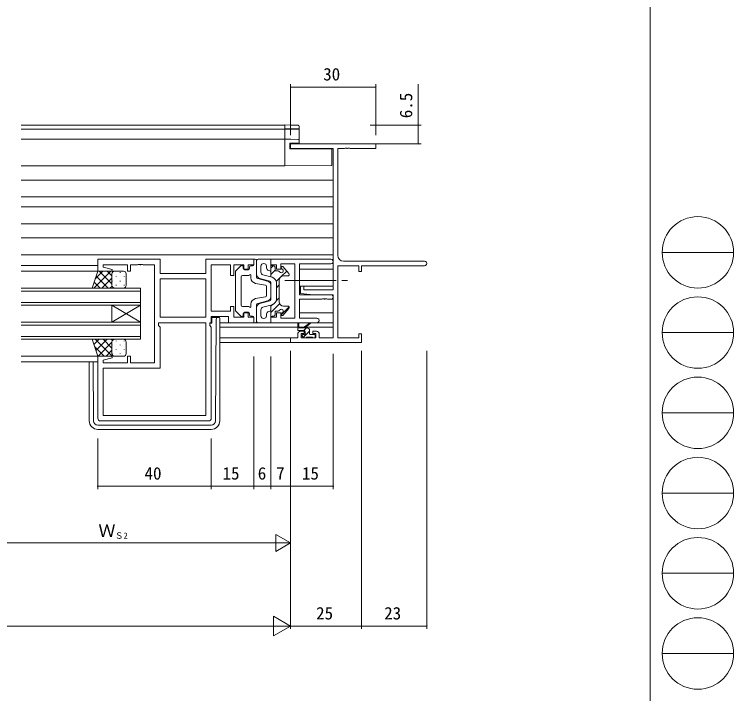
# Model space of a CAD drawing. Units: millimetres, scale not verified. Extents: x -567 to 567, y -403 to 403.
# Drawn here: x 313.1 to 566.7, y -239.4 to 0 of the extents above; entities that cross this region are included whole.
import ezdxf
from ezdxf.enums import TextEntityAlignment as Align

# ---------------------------------------------------------------- set-up
doc = ezdxf.new("R2010")
doc.units = ezdxf.units.MM
doc.header["$LTSCALE"] = 2
doc.linetypes.add('CHAIN2', pattern=[12, 9, -1, 1, -1])
for name, color, linetype, lineweight in [('0-1_USER1', 6, 'Continuous', 9), ('0-2_YKK_ZWAK', 2, 'Continuous', 9), ('0-3_YKK_11', 4, 'Continuous', 9), ('0-4_YKK_12', 7, 'Continuous', 9), ('0-5_YKK_13', 7, 'Continuous', 9)]:
    doc.layers.add(name, color=color, linetype=linetype, lineweight=lineweight)
doc.styles.add('ＭＳ ゴシック', font='')
doc.styles.get('ＭＳ ゴシック').set_extended_font_data('MS Gothic')

msp = doc.modelspace()

# ---------------------------------------------------------------- linework, layer by layer
at = {"layer": '0-1_USER1'}
for p, q in [((410.519, -42.603), (410.519, -24.603)), ((440.519, -42.603), (440.519, -24.603)), ((410.519, -25.603), (440.519, -25.603)), ((438.519, -39.103), (456.519, -39.103)), ((438.519, -45.603), (456.519, -45.603)), ((410.519, -118.603), (410.519, -216.603)), ((410.519, -118.603), (410.519, -216.603)), ((435.519, -118.603), (435.519, -216.603)), ((435.519, -118.603), (435.519, -216.603)), ((458.519, -118.603), (458.519, -216.603)), ((397.519, -120.603), (397.519, -167.301)), ((403.519, -120.603), (403.519, -167.301)), ((403.519, -120.603), (403.519, -167.301)), ((410.519, -120.603), (410.519, -167.301)), ((425.519, -119.603), (425.519, -167.301)), ((410.519, -137.603), (410.519, -167.301)), ((342.519, -149.459), (342.519, -167.301)), ((382.519, -149.459), (382.519, -167.301)), ((382.519, -149.459), (382.519, -167.301)), ((397.519, -149.459), (397.519, -167.301)), ((410.519, -148.301), (410.519, -187.301)), ((382.519, -166.301), (342.519, -166.301)), ((397.519, -166.301), (382.519, -166.301)), ((403.519, -166.301), (397.519, -166.301)), ((410.519, -166.301), (403.519, -166.301)), ((410.519, -166.301), (425.519, -166.301)), ((410.519, -186.301), (405.323, -183.301)), ((405.323, -183.301), (405.323, -189.301)), ((404.519, -186.301), (291.519, -186.301)), ((410.519, -186.301), (400.126, -186.301)), ((410.519, -186.301), (405.323, -189.301)), ((410.519, -215.603), (404.457, -212.103)), ((404.457, -212.103), (404.457, -219.103)), ((-62.481, -215.603), (403.519, -215.603)), ((410.519, -215.603), (398.394, -215.603)), ((410.519, -215.603), (404.457, -219.103)), ((410.519, -215.603), (435.519, -215.603)), ((435.519, -215.603), (458.519, -215.603))]:
    msp.add_line(p, q, dxfattribs=at)
msp.add_lwpolyline([(455.519, -45.603), (455.519, -39.103), (455.519, -24.603)], dxfattribs=at)
for centre, start, end in [((410.519, -25.603), 0, 180), ((410.519, -25.603), 180, 0), ((440.519, -25.603), 0, 180), ((440.519, -25.603), 180, 0), ((455.519, -39.103), 90, 270), ((455.519, -39.103), 270, 90), ((455.519, -45.603), 90, 270), ((455.519, -45.603), 270, 90), ((342.519, -166.301), 0, 180), ((342.519, -166.301), 180, 0), ((382.519, -166.301), 0, 180), ((382.519, -166.301), 0, 180), ((382.519, -166.301), 180, 0), ((382.519, -166.301), 180, 0), ((397.519, -166.301), 0, 180), ((397.519, -166.301), 0, 180), ((397.519, -166.301), 180, 0), ((397.519, -166.301), 180, 0), ((403.519, -166.301), 0, 180), ((403.519, -166.301), 0, 180), ((403.519, -166.301), 180, 0), ((403.519, -166.301), 180, 0), ((410.519, -166.301), 0, 180), ((410.519, -166.301), 0, 180), ((410.519, -166.301), 180, 0), ((410.519, -166.301), 180, 0), ((425.519, -166.301), 0, 180), ((425.519, -166.301), 180, 0), ((435.519, -215.603), 0, 180), ((435.519, -215.603), 0, 180), ((458.519, -215.603), 0, 180), ((435.519, -215.603), 180, 0), ((435.519, -215.603), 180, 0), ((458.519, -215.603), 180, 0)]:
    msp.add_arc(centre, 0.106, start, end, dxfattribs=at)
at = {"layer": '0-2_YKK_ZWAK'}
for p, q in [((408.519, -39.103), (315.519, -39.103)), ((408.519, -40.503), (315.519, -40.503)), ((408.519, -39.103), (408.519, -53.403)), ((408.519, -44.003), (315.519, -44.003)), ((408.519, -53.403), (315.519, -53.403)), ((425.519, -58.403), (315.519, -58.403)), ((425.519, -64.357), (315.519, -64.357)), ((425.519, -67.85), (315.519, -67.85)), ((425.519, -73.803), (315.519, -73.803)), ((425.519, -78.803), (315.519, -78.803)), ((425.519, -84.803), (315.519, -84.803)), ((342.519, -88.503), (315.519, -88.503)), ((343.019, -90.503), (315.519, -90.503)), ((413.649, -89.803), (425.519, -89.803)), ((413.649, -95.757), (425.519, -95.757)), ((357.519, -96.503), (315.519, -96.503)), ((357.519, -97.503), (315.519, -97.503)), ((357.519, -96.503), (357.519, -102.503)), ((357.519, -101.503), (315.519, -101.503)), ((357.519, -102.503), (315.519, -102.503)), ((347.519, -102.503), (347.519, -108.503)), ((357.519, -102.503), (347.519, -108.503)), ((357.519, -108.503), (347.519, -102.503)), ((357.519, -102.503), (357.519, -108.503)), ((413.649, -105.203), (425.519, -105.203)), ((357.519, -108.503), (315.519, -108.503)), ((357.519, -108.503), (357.519, -114.503)), ((357.519, -109.503), (315.519, -109.503)), ((385.519, -110.203), (413.019, -110.203)), ((413.47, -110.203), (415.275, -110.203)), ((415.869, -110.203), (425.519, -110.203)), ((357.519, -113.503), (315.519, -113.503)), ((385.519, -113.973), (410.819, -113.973)), ((357.519, -114.503), (315.519, -114.503)), ((385.519, -115.603), (410.819, -115.603)), ((343.019, -120.503), (315.519, -120.503)), ((342.519, -122.503), (315.519, -122.503))]:
    msp.add_line(p, q, dxfattribs=at)
at = {"layer": '0-3_YKK_11'}
for p, q in [((408.519, -40.072), (408.519, -39.272)), ((408.519, -40.072), (408.519, -40.372)), ((408.519, -40.372), (410.571, -40.337)), ((408.519, -40.498), (408.519, -40.798)), ((413.205, -40.333), (413.224, -40.338)), ((413.519, -40.038), (413.519, -39.402)), ((413.519, -40.128), (413.519, -40.038)), ((413.519, -44.385), (413.519, -40.128)), ((408.519, -43.703), (408.519, -40.798)), ((408.519, -43.703), (408.519, -44.003)), ((408.519, -52.803), (408.519, -44.303)), ((410.545, -45.398), (413.519, -45.346)), ((413.224, -44.085), (410.547, -44.039)), ((413.519, -45.346), (413.519, -44.385)), ((410.219, -47.403), (425.019, -47.532)), ((425.019, -52.659), (425.019, -47.532)), ((408.519, -52.803), (408.519, -53.403)), ((391.174, -90.356), (392.974, -88.641)), ((396.519, -88.603), (397.019, -88.603)), ((397.519, -88.103), (397.519, -86.303)), ((397.519, -86.303), (398.019, -86.303)), ((398.519, -86.803), (398.519, -91.643)), ((398.519, -92.617), (398.519, -86.803)), ((399.019, -86.303), (403.519, -86.303)), ((403.519, -86.303), (403.519, -92.553)), ((403.519, -89.396), (404.311, -88.603)), ((404.019, -88.603), (404.519, -88.603)), ((347.15, -90.503), (341.15, -96.503)), ((344.322, -90.503), (341.617, -93.208)), ((347.519, -95.023), (342.999, -90.503)), ((347.519, -92.195), (345.827, -90.503)), ((347.609, -91.089), (347.609, -91.123)), ((351.519, -90.503), (348.519, -90.503)), ((350.439, -90.923), (350.439, -91.123)), ((391.019, -90.718), (391.019, -104.289)), ((393.819, -89.003), (393.819, -89.503)), ((394.319, -90.003), (395.519, -90.003)), ((396.019, -89.103), (396.019, -89.503)), ((400.019, -88.803), (400.019, -90.87)), ((402.019, -88.803), (402.019, -89.324)), ((402.767, -90.292), (403.145, -90.39)), ((403.519, -91.641), (405.019, -90.141)), ((405.019, -89.103), (405.019, -90.403)), ((406.128, -90.403), (405.019, -90.403)), ((407.209, -92.441), (409.141, -90.509)), ((407.219, -89.103), (407.219, -89.312)), ((409.896, -91.375), (407.745, -88.906)), ((346.17, -96.503), (341.932, -92.265)), ((347.519, -92.964), (343.979, -96.503)), ((347.519, -91.503), (347.519, -95.503)), ((347.519, -91.503), (347.519, -95.503)), ((349.024, -92.338), (349.024, -92.538)), ((351.854, -92.338), (351.854, -92.538)), ((352.519, -95.503), (352.519, -91.503)), ((393.019, -92.503), (393.019, -102.503)), ((395.919, -92.003), (393.519, -92.003)), ((396.519, -92.003), (396.519, -92.834)), ((402.396, -94.011), (398.893, -93.101)), ((403.145, -94.006), (399.641, -93.095)), ((404.022, -92.684), (400.767, -91.838)), ((405.47, -94.18), (406.756, -92.893)), ((406.519, -93.703), (406.519, -101.303)), ((408.019, -92.203), (409.519, -92.203)), ((409.746, -92.149), (409.964, -91.93)), ((343.342, -96.503), (341.224, -94.386)), ((347.552, -95.759), (346.807, -96.503)), ((347.609, -93.953), (347.609, -94.153)), ((349.024, -95.368), (349.024, -95.568)), ((350.439, -93.953), (350.439, -94.153)), ((351.854, -95.368), (351.854, -95.568)), ((401.608, -95.429), (398.161, -94.802)), ((402.019, -99.086), (402.019, -95.921)), ((403.519, -94.49), (403.519, -100.517)), ((403.519, -99.543), (403.519, -95.463)), ((405.519, -100.387), (405.519, -94.62)), ((405.519, -96.376), (406.519, -95.376)), ((348.519, -96.503), (351.519, -96.503)), ((401.608, -99.578), (398.161, -100.205)), ((402.396, -100.995), (398.893, -101.906)), ((403.145, -101.001), (399.641, -101.911)), ((405.439, -100.946), (406.519, -99.866)), ((395.919, -103.003), (393.519, -103.003)), ((396.519, -103.003), (396.519, -102.172)), ((398.519, -102.39), (398.519, -108.203)), ((398.519, -108.203), (398.519, -103.363)), ((404.022, -102.322), (400.767, -103.169)), ((403.519, -105.111), (406.67, -101.96)), ((403.519, -102.866), (404.078, -102.307)), ((403.519, -108.703), (403.519, -102.453)), ((407.219, -105.901), (409.988, -103.132)), ((409.896, -103.632), (407.745, -106.1)), ((408.019, -102.803), (409.519, -102.803)), ((391.174, -104.651), (392.974, -106.365)), ((393.819, -106.003), (393.819, -105.503)), ((394.319, -105.003), (395.519, -105.003)), ((396.019, -105.903), (396.019, -105.503)), ((396.519, -106.403), (397.019, -106.403)), ((400.019, -106.203), (400.019, -104.136)), ((402.019, -106.203), (402.019, -105.683)), ((402.767, -104.715), (403.145, -104.617)), ((404.019, -106.403), (404.519, -106.403)), ((405.019, -105.903), (405.019, -104.603)), ((406.128, -104.603), (405.019, -104.603)), ((407.219, -105.903), (407.219, -105.694)), ((382.719, -108.803), (382.015, -108.803)), ((382.719, -108.803), (382.719, -106.803)), ((382.719, -106.803), (384.019, -106.803)), ((384.019, -106.803), (384.319, -106.803)), ((384.03, -143.315), (384.311, -107.803)), ((384.311, -107.803), (384.319, -106.803)), ((384.319, -106.803), (385.219, -106.803)), ((385.519, -107.103), (385.519, -107.803)), ((385.519, -107.803), (385.519, -143.303)), ((403.019, -108.703), (385.519, -108.703)), ((397.519, -106.903), (397.519, -108.703)), ((397.519, -108.703), (398.019, -108.703)), ((399.019, -108.703), (403.519, -108.703)), ((414.919, -110.473), (417.137, -108.791)), ((417.945, -108.703), (425.519, -108.703)), ((413.019, -111.173), (413.019, -109.174)), ((416.219, -110.473), (413.019, -110.473)), ((413.319, -109.347), (413.517, -110.473)), ((415.319, -111.473), (413.319, -111.473)), ((415.117, -111.473), (416.117, -110.473)), ((415.519, -110.473), (417.338, -109.072)), ((417.219, -112.573), (417.219, -111.473)), ((415.107, -113.885), (414.607, -113.385)), ((414.819, -112.873), (415.158, -112.873)), ((415.028, -113.807), (415.748, -113.087)), ((415.919, -113.973), (415.319, -113.973)), ((415.619, -112.412), (415.619, -111.773)), ((415.833, -113.003), (417.219, -111.617)), ((418.219, -113.773), (416.119, -113.773)), ((417.519, -112.873), (418.919, -112.873)), ((418.919, -113.973), (418.419, -113.973)), ((419.219, -113.173), (419.219, -113.673)), ((342.942, -114.503), (341.124, -116.321)), ((347.55, -120.503), (341.55, -114.503)), ((345.77, -114.503), (341.832, -118.442)), ((347.519, -115.583), (342.599, -120.503)), ((347.519, -117.643), (344.379, -114.503)), ((347.673, -114.969), (347.207, -114.503)), ((347.519, -119.503), (347.519, -115.503)), ((347.519, -119.503), (347.519, -115.503)), ((347.609, -116.653), (347.609, -116.453)), ((348.519, -114.503), (351.519, -114.503)), ((349.024, -115.238), (349.024, -115.038)), ((350.439, -116.653), (350.439, -116.453)), ((351.854, -115.238), (351.854, -115.038)), ((352.519, -115.503), (352.519, -119.503)), ((344.722, -120.503), (341.417, -117.198)), ((347.519, -118.412), (345.427, -120.503)), ((349.024, -118.268), (349.024, -118.068)), ((351.854, -118.268), (351.854, -118.068)), ((347.609, -119.683), (347.609, -119.483)), ((348.283, -120.475), (348.255, -120.503)), ((351.519, -120.503), (348.519, -120.503)), ((350.439, -119.683), (350.439, -119.483)), ((339.519, -122.503), (339.519, -143.303)), ((341.007, -143.315), (340.843, -122.503)), ((382.53, -144.803), (342.507, -144.803)), ((342.519, -146.303), (382.519, -146.303))]:
    msp.add_line(p, q, dxfattribs=at)
at = {"layer": '0-3_YKK_11', "linetype": 'CHAIN2'}
msp.add_line((408.519, -93.803), (432.506, -93.803), dxfattribs=at)
at = {"layer": '0-3_YKK_11'}
for points in [[(410.571, -39.009), (408.519, -38.972), (408.519, -39.272)], [(413.224, -40.417), (408.519, -40.498), (408.519, -40.372)], [(410.571, -39.009), (411.091, -39.019), (411.59, -39.03), (412.049, -39.043), (412.451, -39.056), (412.78, -39.069), (413.024, -39.081), (413.174, -39.092)], [(410.571, -40.337), (411.052, -40.33), (411.515, -40.324), (411.947, -40.32), (412.333, -40.318), (412.661, -40.319), (412.921, -40.322), (413.104, -40.326), (413.205, -40.333)], [(413.199, -39.094), (413.319, -39.118), (413.456, -39.218), (413.519, -39.402)], [(413.519, -40.128), (413.513, -40.184), (413.496, -40.238), (413.469, -40.287), (413.433, -40.331), (413.388, -40.367), (413.337, -40.394), (413.282, -40.411), (413.224, -40.417)], [(410.547, -44.039), (408.519, -44.003), (408.519, -44.303)], [(410.219, -47.403), (410.219, -45.403), (410.545, -45.398)], [(408.519, -53.403), (425.019, -53.259), (425.019, -52.659)], [(348.519, -96.503), (340.519, -96.503), (342.519, -90.503), (348.519, -90.503)], [(348.519, -114.503), (340.519, -114.503), (342.519, -120.503), (348.519, -120.503)]]:
    msp.add_lwpolyline(points, dxfattribs=at)
for centre, radius, start, end in [((413.219, -40.038), 0.3, 270.99554, 359.99574), ((413.219, -44.385), 0.3, 0, 89), ((393.319, -89.003), 0.5, 0, 133.60282), ((396.519, -89.103), 0.5, 90, 180), ((397.019, -88.103), 0.5, 270, 0), ((398.019, -86.803), 0.5, 0, 90), ((399.019, -86.803), 0.5, 90, 180), ((401.019, -88.803), 1, 0, 180), ((404.019, -88.103), 0.5, 180, 270), ((404.519, -89.103), 0.5, 0, 90), ((348.519, -91.503), 1, 90.0001, 180.0001), ((348.519, -91.503), 1, 90.0001, 180.0001), ((351.519, -91.503), 1, 0.0001, 90.0001), ((391.519, -90.718), 0.5, 133.60282, 180), ((394.319, -89.503), 0.5, 180, 270), ((395.519, -89.503), 0.5, 270, 0), ((401.019, -90.87), 1, 180, 255.42578), ((403.019, -89.324), 1, 180, 255.42578), ((403.019, -90.874), 0.5, 0, 75.42578), ((406.128, -90.903), 0.5, 24.62432, 90), ((407.219, -90.403), 0.7, 204.62432, 65.37568), ((407.519, -89.103), 0.3, 41.06415, 180), ((407.719, -89.312), 0.5, 180, 245.37568), ((393.519, -92.503), 0.5, 90, 180), ((396.219, -92.003), 0.3, 0, 180), ((398.519, -92.834), 2, 180, 259.69515), ((400.019, -91.643), 1.5, 180, 255.42578), ((399.019, -92.617), 0.5, 180, 255.42578), ((403.519, -94.62), 2, 0, 75.42578), ((408.019, -93.703), 1.5, 90, 180), ((409.519, -91.703), 0.5, 270, 41.06415), ((348.519, -95.503), 1, 180.0001, 270.0001), ((348.519, -95.503), 1, 180.0001, 270.0001), ((351.519, -95.503), 1, 270.0001, 0.0001), ((401.519, -95.921), 0.5, 0, 79.69515), ((402.019, -95.463), 1.5, 0, 75.42578), ((403.019, -94.49), 0.5, 0, 75.42578), ((398.519, -102.172), 2, 100.30485, 180), ((401.519, -99.086), 0.5, 280.30485, 0), ((402.019, -99.543), 1.5, 284.57422, 0), ((403.019, -100.517), 0.5, 284.57422, 0), ((403.519, -100.387), 2, 284.57422, 0), ((408.019, -101.303), 1.5, 180, 270), ((393.519, -102.503), 0.5, 180, 270), ((396.219, -103.003), 0.3, 180, 0), ((399.019, -102.39), 0.5, 104.57422, 180), ((400.019, -103.363), 1.5, 104.57422, 180), ((401.019, -104.136), 1, 104.57422, 180), ((407.219, -104.603), 0.7, 294.62432, 155.37568), ((409.519, -103.303), 0.5, 318.93585, 90), ((391.519, -104.289), 0.5, 180, 226.39718), ((393.319, -106.003), 0.5, 226.39718, 0), ((394.319, -105.503), 0.5, 90, 180), ((395.519, -105.503), 0.5, 0, 90), ((396.519, -105.903), 0.5, 180, 270), ((397.019, -106.903), 0.5, 0, 90), ((401.019, -106.203), 1, 180, 0), ((403.019, -105.683), 1, 104.57422, 180), ((403.019, -104.133), 0.5, 284.57422, 0), ((404.019, -106.903), 0.5, 90, 180), ((404.519, -105.903), 0.5, 270, 0), ((406.128, -104.103), 0.5, 270, 335.37568), ((407.719, -105.694), 0.5, 114.62432, 180), ((407.519, -105.903), 0.3, 180, 318.93585), ((385.219, -107.103), 0.3, 0, 90), ((398.019, -108.203), 0.5, 270, 0), ((399.019, -108.203), 0.5, 180, 270), ((413.219, -109.174), 0.2, 300, 180), ((417.319, -108.873), 0.2, 275.58289, 155.58289), ((413.319, -111.173), 0.3, 180, 270), ((415.319, -111.773), 0.3, 0, 90), ((416.219, -111.473), 1, 0, 90), ((414.819, -113.173), 0.3, 90, 225), ((415.319, -113.673), 0.3, 225, 270), ((415.158, -113.173), 0.3, 33.05573, 90), ((415.619, -112.873), 0.25, 213.05573, 56.94427), ((415.919, -112.412), 0.3, 180, 236.94427), ((415.919, -113.773), 0.2, 270, 0), ((417.519, -112.573), 0.3, 180, 270), ((418.419, -113.773), 0.2, 180, 270), ((418.919, -113.173), 0.3, 0, 90), ((418.919, -113.673), 0.3, 270, 0), ((348.519, -115.503), 1, 89.9999, 179.9999), ((348.519, -115.503), 1, 89.9999, 179.9999), ((351.519, -115.503), 1, 359.9999, 89.9999), ((348.519, -119.503), 1, 179.9999, 269.9999), ((348.519, -119.503), 1, 179.9999, 269.9999), ((351.519, -119.503), 1, 269.9999, 359.9999), ((342.519, -143.303), 3, 180, 270), ((342.507, -143.303), 1.5, 180.45233, 270), ((382.519, -143.303), 3, 270, 0), ((382.53, -143.303), 1.5, 270, 359.54767)]:
    msp.add_arc(centre, radius, start, end, dxfattribs=at)
at = {"layer": '0-4_YKK_12'}
for p, q in [((403.519, -86.303), (424.704, -86.303)), ((429.149, -86.973), (457.704, -86.973)), ((364.519, -93.233), (380.589, -93.233)), ((380.589, -141.373), (344.449, -141.373)), ((381.519, -143.303), (343.519, -143.303))]:
    msp.add_line(p, q, dxfattribs=at)
for points in [[(425.519, -97.103), (425.519, -47.233), (410.519, -47.233), (410.519, -45.603), (440.519, -45.603), (440.519, -47.233), (431.477, -47.233), (431.294, -47.113), (430.744, -47.113), (430.56, -47.233), (430.477, -47.233), (430.294, -47.113), (429.744, -47.113), (429.56, -47.233), (427.149, -47.233), (427.149, -84.973)], [(342.519, -142.303), (342.519, -120.503), (347.479, -120.503), (347.548, -121.026), (344.449, -121.856), (344.449, -122.773), (353.019, -122.773), (353.019, -120.503), (354.019, -120.503), (354.019, -122.773), (362.519, -122.773), (362.519, -88.233), (358.477, -88.233), (358.294, -88.113), (357.744, -88.113), (357.56, -88.233), (357.477, -88.233), (357.294, -88.113), (356.744, -88.113), (356.56, -88.233), (354.019, -88.233), (354.019, -90.503), (353.019, -90.503), (353.019, -88.233), (344.449, -88.233), (344.449, -89.151), (347.548, -89.981), (347.479, -90.503), (342.519, -90.503), (342.519, -86.303), (364.519, -86.303), (364.519, -91.303), (380.589, -91.303), (380.589, -86.303), (397.519, -86.303), (397.519, -88.303), (395.519, -88.303), (395.519, -89.803), (394.019, -89.803), (394.019, -88.233)], [(394.019, -88.233), (390.519, -88.233), (390.519, -92.003), (389.319, -92.003), (389.319, -88.233), (382.519, -88.233), (382.519, -104.573), (389.319, -104.573), (389.319, -103.003), (390.519, -103.003), (390.519, -106.773), (394.019, -106.773), (394.019, -105.203), (395.519, -105.203), (395.519, -106.703), (397.519, -106.703), (397.519, -108.703), (388.589, -108.703), (388.589, -106.503), (382.519, -106.503), (382.519, -108.703), (381.989, -108.703), (381.989, -109.703), (382.519, -110.233), (382.519, -142.303)], [(419.704, -108.703), (403.519, -108.703), (403.519, -106.703), (405.519, -106.703), (405.519, -105.203), (407.019, -105.203), (407.019, -107.073), (412.019, -107.073), (412.019, -87.933), (407.019, -87.933), (407.019, -89.803), (405.519, -89.803), (405.519, -88.303), (403.519, -88.303), (403.519, -86.303)], [(457.704, -88.603), (435.519, -88.603), (435.519, -90.603), (434.619, -90.603), (434.619, -88.603), (427.149, -88.603), (427.149, -113.973), (434.619, -113.973), (434.619, -112.603), (435.519, -112.603), (435.519, -115.603), (410.519, -115.603), (410.519, -113.973), (413.019, -113.973), (413.019, -112.703)], [(424.704, -87.933), (413.649, -87.933), (413.649, -98.803), (424.704, -98.803)], [(420.619, -112.703), (420.619, -113.973), (425.519, -113.973), (425.519, -98.803), (418.519, -98.803), (414.019, -98.41), (414.019, -95.803), (415.219, -95.803), (415.219, -97.103), (425.519, -97.103)], [(424.704, -100.433), (423.477, -100.433), (423.294, -100.313), (422.744, -100.313), (422.56, -100.433), (422.477, -100.433), (422.294, -100.313), (421.744, -100.313), (421.56, -100.433), (413.649, -100.433), (413.649, -107.073), (419.704, -107.073)], [(414.019, -111.703), (415.319, -111.703), (415.319, -112.503), (414.219, -112.503), (414.219, -113.973), (419.419, -113.973), (419.419, -112.503), (418.319, -112.503), (418.319, -111.703), (419.619, -111.703)]]:
    msp.add_lwpolyline(points, dxfattribs=at)
for points in [[(364.519, -93.233), (380.589, -93.233), (380.589, -106.773), (364.519, -106.773)], [(380.589, -141.373), (344.449, -141.373), (344.449, -124.703), (364.519, -124.703), (364.519, -110.303), (363.919, -109.703), (363.919, -108.703), (380.589, -108.703)]]:
    msp.add_lwpolyline(points, close=True, dxfattribs=at)
for centre, radius, start, end in [((429.149, -84.973), 2, 180.00001, 269.99999), ((424.704, -87.118), 0.815, 269.99999, 90.00001), ((457.704, -87.788), 0.815, 269.99999, 90.00001), ((424.704, -99.618), 0.815, 269.99999, 90.00001), ((419.704, -107.888), 0.815, 269.99999, 90.00001), ((414.019, -112.703), 1, 90.00001, 179.99999), ((419.619, -112.703), 1, 0.00001, 89.99999), ((343.519, -142.303), 1, 180.00001, 269.99999), ((381.519, -142.303), 1, 270.00001, 359.99999)]:
    msp.add_arc(centre, radius, start, end, dxfattribs=at)
at = {"layer": '0-5_YKK_13'}
for p, q in [((537.274, 399), (537.274, -351)), ((541.526, -83.88), (566.726, -83.88)), ((541.526, -112.16), (566.726, -112.16)), ((541.526, -140.44), (566.726, -140.44)), ((541.526, -168.72), (566.726, -168.72)), ((541.526, -197), (566.726, -197)), ((541.526, -225.28), (566.726, -225.28))]:
    msp.add_line(p, q, dxfattribs=at)
for centre in [(554.126, -83.88), (554.126, -112.16), (554.126, -140.44), (554.126, -168.72), (554.126, -197), (554.126, -225.28)]:
    msp.add_circle(centre, 12.6, dxfattribs=at)

# ---------------------------------------------------------------- texts
at = {"layer": '0-1_USER1', "style": 'ＭＳ ゴシック'}
for s, height, p in [('30', 4.399, (421.999, -24.603)), ('40', 4.399, (358.999, -165.301)), ('15', 4.399, (386.499, -165.301)), ('6', 4.399, (398.919, -165.301)), ('7', 4.399, (405.419, -165.301)), ('15', 4.399, (414.499, -165.301)), ('Ｗ', 4.399, (342.739, -185.501)), ('Ｓ2', 2.199, (348.499, -185.501)), ('25', 4.399, (419.499, -214.603)), ('23', 4.399, (443.499, -214.603))]:
    msp.add_text(s, height=height, dxfattribs=at).set_placement(p, align=Align.BOTTOM_LEFT)
msp.add_text('6.5', height=4.399, rotation=90, dxfattribs=at).set_placement((454.719, -36.603), align=Align.BOTTOM_LEFT)

doc.saveas('drawing.dxf')
